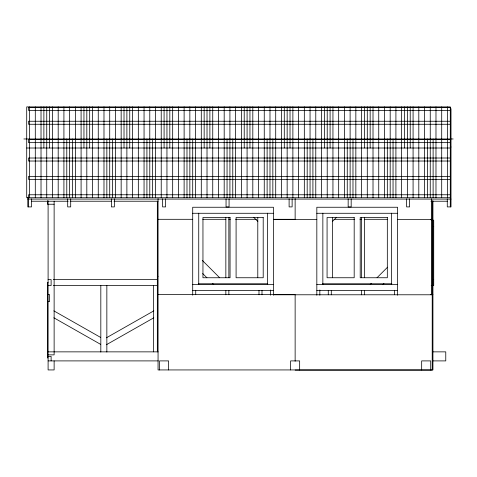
<?xml version="1.0" encoding="UTF-8"?>
<svg xmlns="http://www.w3.org/2000/svg" width="477" height="477" viewBox="0 0 477 477"><rect width="100%" height="100%" fill="white"/><g stroke="black" fill="none" stroke-linecap="round" stroke-linejoin="round"><path stroke-width="0.72" d="M332.427 221.459L336.601 217.285M370.218 284.53L371.267 283.481M377.057 277.697L387.574 267.174M382.87 284.662L383.925 283.606M106.401 337.799L153.803 310.867M106.401 344.728L153.803 317.795M450.288 107.397L28.519 107.397L28.519 110.408L450.288 110.408M450.288 108.702L451.009 108.702L451.009 206.905L447.277 206.905L447.277 198.867M450.288 121.253L28.519 121.253L28.519 124.27L450.288 124.27M23.85 138.968L453.15 138.968M450.288 139.63L28.519 139.63L28.519 142.647L450.288 142.647M450.288 146.999L451.009 146.999M26.712 148.007L450.288 148.007M450.288 158.012L28.519 158.012L28.519 161.023L450.288 161.023M450.288 176.389L28.519 176.389L28.519 179.4L450.288 179.4M450.288 194.765L28.519 194.765L28.519 206.905M450.288 197.716L26.712 197.716L26.712 106.902L450.288 106.902L450.288 206.905M27.797 199.082L451.009 199.082M31.488 201.228L68.211 201.228M70.119 201.228L111.719 201.228M113.943 201.228L158.06 201.228M430.922 201.228L447.319 201.228M54.128 204.239L47.378 204.239L47.378 200.763M192.708 213.279L273.446 213.279M316.829 213.279L397.568 213.279M158.06 219.307L192.708 219.307M202.773 219.307L225.865 219.307M228.841 219.307L230.331 219.307M235.549 219.307L256.405 219.307M273.446 219.307L295.138 219.307M333.876 219.307L354.733 219.307M359.95 219.307L361.441 219.307M364.422 219.307L387.515 219.307M430.725 219.307L432.937 219.307M273.446 219.468L316.829 219.468M397.568 219.468L431.429 219.468M431.208 220.511L432.21 220.511M432.717 220.511L433.718 220.511L433.718 285.58L432.717 285.58M432.717 226.533L433.718 226.533M157.338 276.547L158.06 276.547M48.099 279.558L51.117 279.558L51.117 285.58L48.099 285.58M53.305 279.558L157.338 279.558M432.717 279.558L433.718 279.558M48.099 282.569L47.378 282.569L47.378 357.887L48.099 357.887M198.402 283.773L267.752 283.773M322.524 283.773L391.873 283.773M192.708 284.375L273.446 284.375M316.829 284.375L397.568 284.375M53.341 285.58L157.559 285.58M431.208 285.58L432.21 285.58M192.708 290.404L273.446 290.404M316.829 290.404L397.568 290.404M48.099 294.619L49.608 294.619L49.608 301.565L48.099 301.565M158.06 294.619L295.138 294.619L295.138 361.238M430.725 294.619L432.937 294.619M273.446 294.78L432.21 294.78M48.099 351.859L158.155 351.859M432.86 351.859L445.768 351.859L445.768 360.898L433.104 360.898M48.099 354.87L54.128 354.87L54.128 201.228M48.099 356.379L51.117 356.379L51.117 360.898M48.099 360.898L158.322 360.898M295.138 370.098L432.21 370.098L432.21 200.817M53.865 310.867L100.635 337.436M53.865 317.795L100.635 344.364M253.675 217.285L257.848 221.459M202.254 260.341L219.611 277.697M202.701 273.565L206.911 277.775M212.694 283.559L213.744 284.614M447.426 106.902L447.426 197.716M441.702 106.902L441.702 197.716M435.978 106.902L435.978 197.716M433.116 138.968L433.116 197.716M432.937 200.859L432.937 369.937L158.06 369.937L158.06 198.599M431.429 198.76L431.429 294.78M430.707 369.937L430.707 360.898L421.668 360.898L421.668 369.937M430.254 106.902L430.254 197.716M427.392 138.968L427.392 197.716M424.53 106.902L424.53 197.716M418.806 106.902L418.806 197.716M413.082 106.902L413.082 197.716M410.22 106.902L410.22 148.007M409.618 198.867L409.618 206.905L406.607 206.905L406.607 198.867M407.358 106.902L407.358 197.716M404.496 106.902L404.496 148.007M401.634 106.902L401.634 197.716M397.568 295.203L397.568 207.251L316.829 207.251L316.829 295.203M395.91 106.902L395.91 197.716M394.557 290.26L394.557 294.714M393.048 138.968L393.048 197.716M391.539 213.195L391.539 284.465M390.186 106.902L390.186 197.716M387.324 138.968L387.324 197.716M384.462 106.902L384.462 197.716M378.738 106.902L378.738 197.716M373.014 106.902L373.014 197.716M370.152 106.902L370.152 148.007M367.29 106.902L367.29 197.716M364.428 106.902L364.428 148.007M364.428 217.59L364.428 277.68M364.428 290.35L364.428 294.792M361.566 106.902L361.566 197.716M361.417 217.59L361.417 277.68M361.417 290.35L361.417 294.792M355.842 106.902L355.842 197.716M352.98 138.968L352.98 197.716M351.173 198.867L351.173 206.905L348.162 206.905L348.162 198.867M350.118 106.902L350.118 197.716M347.256 138.968L347.256 197.716M344.394 106.902L344.394 197.716M338.67 106.902L338.67 197.716M332.946 106.902L332.946 197.716M332.493 217.476L332.493 277.614M331.288 290.35L331.288 294.792M330.084 106.902L330.084 148.007M328.277 290.35L328.277 294.792M327.222 106.902L327.222 197.716M324.36 106.902L324.36 148.007M322.851 213.195L322.851 284.465M321.498 106.902L321.498 197.716M319.84 289.986L319.84 295.203M315.774 106.902L315.774 197.716M312.912 138.968L312.912 197.716M310.05 106.902L310.05 197.716M307.188 138.968L307.188 197.716M304.326 106.902L304.326 197.716M299.657 369.937L299.657 360.898L290.618 360.898L290.618 369.937M298.602 106.902L298.602 197.716M295.138 198.599L295.138 219.468M292.878 106.902L292.878 197.716M292.127 198.867L292.127 206.905L289.11 206.905L289.11 198.867M290.016 106.902L290.016 148.007M287.154 106.902L287.154 197.716M284.292 106.902L284.292 148.007M281.43 106.902L281.43 197.716M275.706 106.902L275.706 197.716M273.446 295.203L273.446 207.251L192.708 207.251L192.708 295.203M272.844 138.968L272.844 197.716M270.435 289.986L270.435 295.203M269.982 106.902L269.982 197.716M267.424 213.195L267.424 284.465M267.12 138.968L267.12 197.716M264.258 106.902L264.258 197.716M261.998 290.35L261.998 294.792M258.987 290.35L258.987 294.792M258.534 106.902L258.534 197.716M257.783 217.476L257.783 277.614M252.81 106.902L252.81 197.716M249.948 106.902L249.948 148.007M247.086 106.902L247.086 197.716M244.224 106.902L244.224 148.007M241.362 106.902L241.362 197.716M235.638 106.902L235.638 197.716M232.776 138.968L232.776 197.716M229.914 106.902L229.914 197.716M229.067 198.867L229.067 206.905L226.05 206.905L226.05 198.867M228.859 217.59L228.859 277.68M228.859 290.35L228.859 294.792M227.052 138.968L227.052 197.716M225.848 217.59L225.848 277.68M225.848 290.35L225.848 294.792M224.19 106.902L224.19 197.716M218.466 106.902L218.466 197.716M212.742 106.902L212.742 197.716M209.88 106.902L209.88 148.007M207.018 106.902L207.018 197.716M204.156 106.902L204.156 148.007M201.294 106.902L201.294 197.716M198.736 213.195L198.736 284.465M195.719 290.26L195.719 294.714M195.57 106.902L195.57 197.716M192.708 138.968L192.708 197.716M189.846 106.902L189.846 197.716M186.984 138.968L186.984 197.716M184.122 106.902L184.122 197.716M178.398 106.902L178.398 197.716M172.674 106.902L172.674 197.716M169.812 106.902L169.812 148.007M168.608 369.937L168.608 360.898L159.568 360.898L159.568 369.937M166.95 106.902L166.95 197.716M165.597 198.867L165.597 206.905L162.579 206.905L162.579 198.867M164.088 106.902L164.088 148.007M161.226 106.902L161.226 197.716M157.338 201.228L157.338 351.859M155.502 106.902L155.502 197.716M153.546 285.58L153.546 351.859M152.64 138.968L152.64 197.716M149.778 106.902L149.778 197.716M146.916 138.968L146.916 197.716M144.054 106.902L144.054 197.716M138.33 106.902L138.33 197.716M132.606 106.902L132.606 197.716M129.744 106.902L129.744 148.007M126.882 106.902L126.882 197.716M124.02 106.902L124.02 148.007M121.158 106.902L121.158 197.716M115.434 106.902L115.434 197.716M114.373 198.867L114.373 206.905L111.356 206.905L111.356 198.867M112.572 138.968L112.572 197.716M109.71 106.902L109.71 197.716M106.848 138.968L106.848 197.716M106.848 285.55L106.848 352.038M103.986 106.902L103.986 197.716M100.82 285.55L100.82 352.038M98.262 106.902L98.262 197.716M92.538 106.902L92.538 197.716M89.676 106.902L89.676 148.007M86.814 106.902L86.814 197.716M83.952 106.902L83.952 148.007M81.09 106.902L81.09 197.716M75.366 106.902L75.366 197.716M72.504 138.968L72.504 197.716M70.697 198.867L70.697 206.905L67.686 206.905L67.686 198.867M69.642 106.902L69.642 197.716M66.78 138.968L66.78 197.716M63.918 106.902L63.918 197.716M58.194 106.902L58.194 197.716M54.128 360.898L54.128 369.937L48.099 369.937L48.099 200.763M52.47 106.902L52.47 197.716M49.608 106.902L49.608 148.007M46.746 106.902L46.746 197.716M43.884 106.902L43.884 148.007M41.022 106.902L41.022 197.716M35.298 106.902L35.298 197.716M31.53 198.867L31.53 206.905L27.797 206.905L27.797 197.293M29.574 106.902L29.574 197.716M230.063 217.494L202.952 217.494L202.952 277.751L230.063 277.751L230.063 217.494M263.203 217.494L236.091 217.494L236.091 277.751L263.203 277.751L263.203 217.494M354.184 217.494L327.073 217.494L327.073 277.751L354.184 277.751L354.184 217.494M387.324 217.494L360.213 217.494L360.213 277.751L387.324 277.751L387.324 217.494"/></g></svg>
